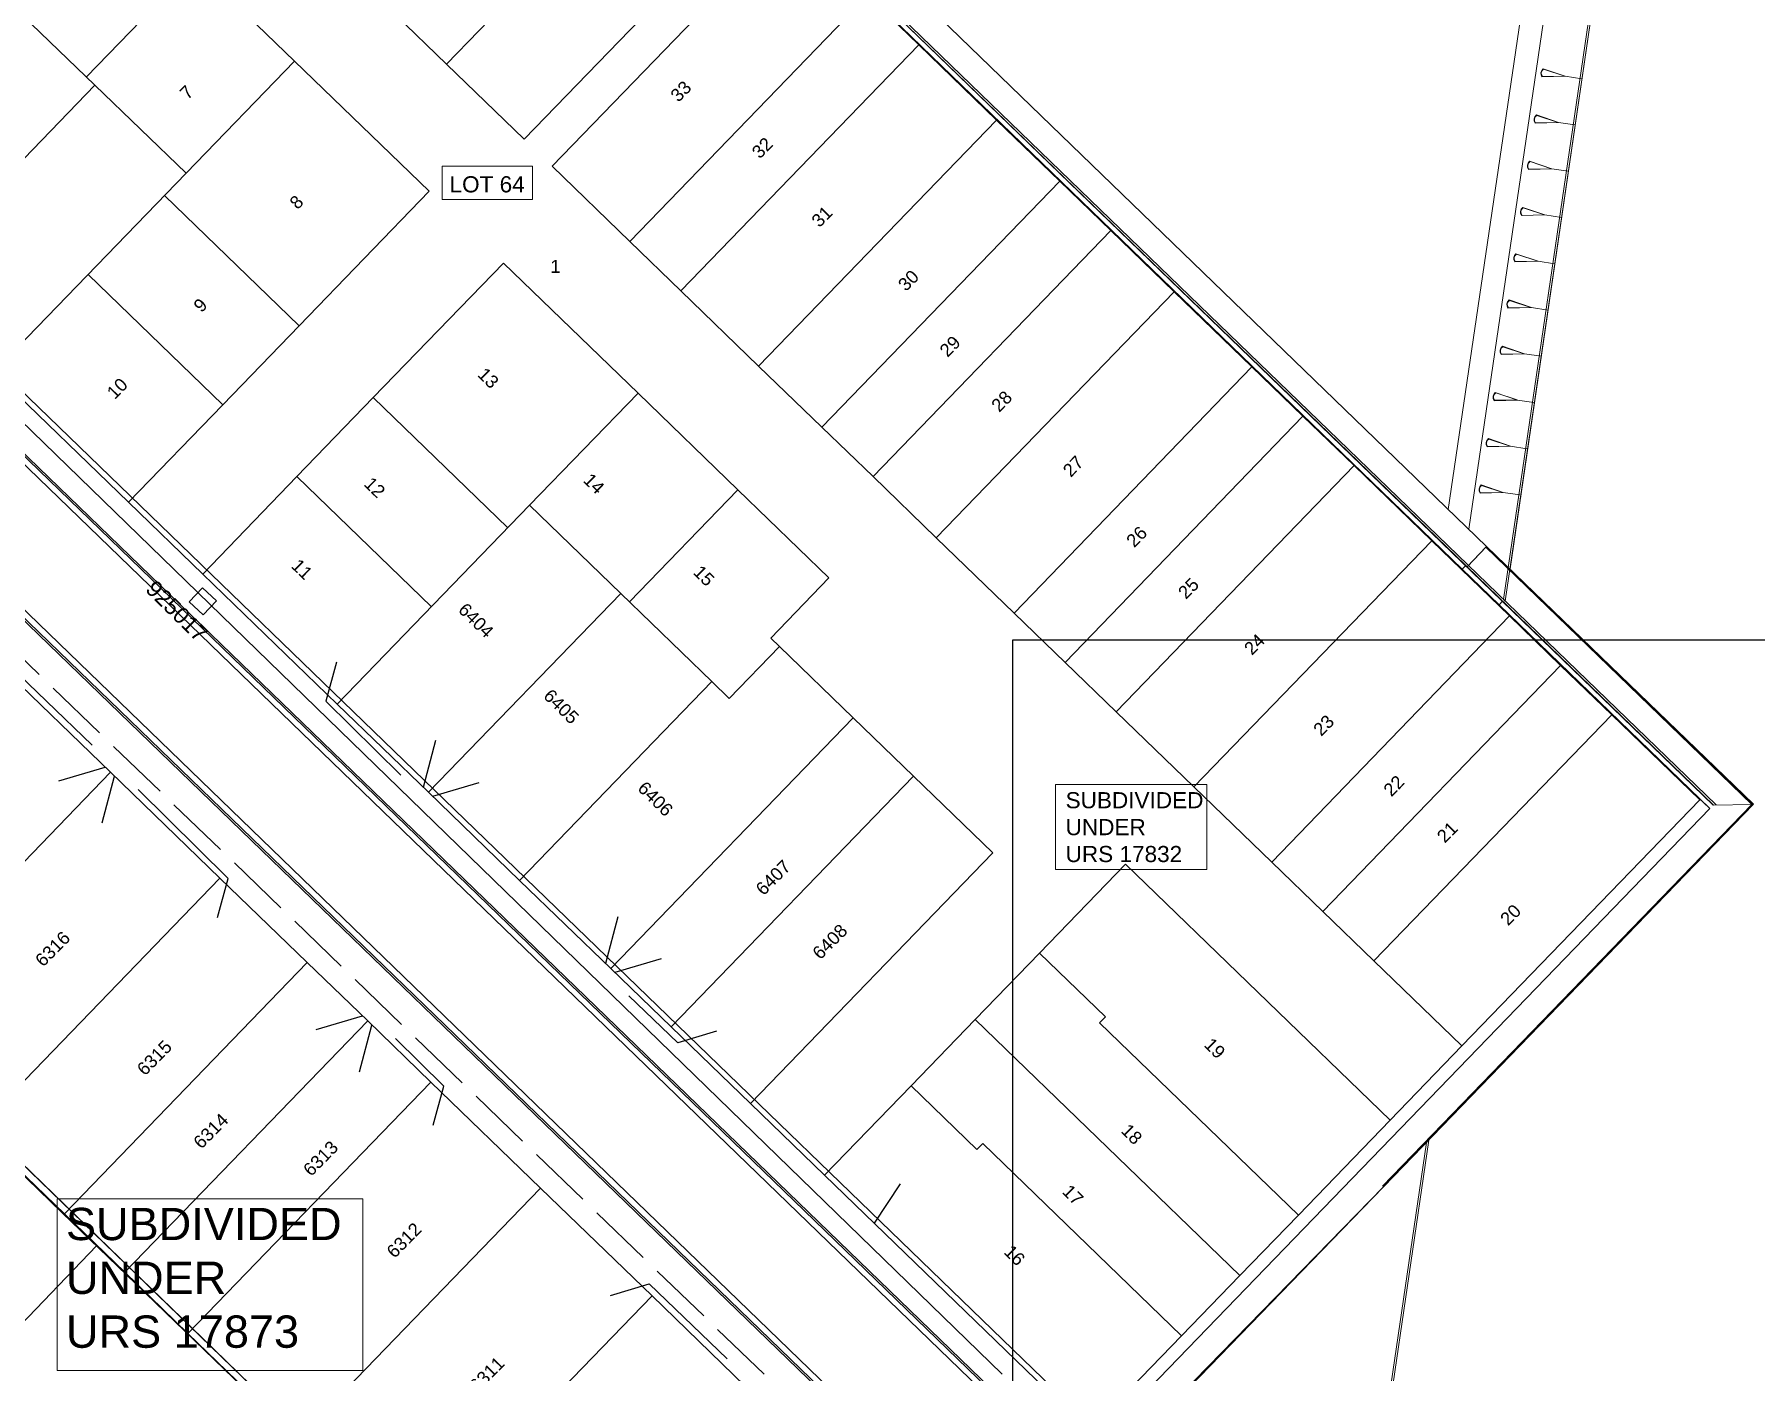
# Model space of a CAD drawing. Header units: metres. Extents: x 305195 to 309187, y 6261447 to 6263623.
# Drawn here: x 305521.8 to 305655, y 6262278.5 to 6262382.1 of the extents above; entities that cross this region are included whole.
import ezdxf
from ezdxf.enums import TextEntityAlignment as Align

# ---------------------------------------------------------------- set-up
doc = ezdxf.new("R2010")
doc.units = ezdxf.units.M
doc.linetypes.add('IE Trench LV', pattern=[6.5, 5, -1.5])
doc.layers.get('0').update_dxf_attribs({"color": 6})
doc.layers.add('Cadastre Land Parcels_SP_EXT', color=9, linetype='Continuous', lineweight=5)
for name, color, linetype in [('NOTE 1TO500_NEW', 7, 'Continuous'), ('Services_SP_NEW', 2, 'Continuous'), ('st_new', 9, 'Continuous'), ('SupportsUG_SP_LV_SL_NEW', 2, 'Continuous'), ('Trench_SP_NEW', 2, 'Continuous')]:
    doc.layers.add(name, color=color, linetype=linetype)
doc.styles.add('POLE_LABEL', font='arial.ttf')
doc.styles.get("Standard").update_dxf_attribs({"font": 'arial.ttf'})
doc.linetypes.add('IE Trench HV', pattern='A,7,-0.2,["/",Standard,S=3,R=0,X=0.6,Y=-1.4],-2.5', length=9.7)

# ---------------------------------------------------------------- blocks, each defined once
blk = doc.blocks.new('COLUMN_NEW')
at = {"lineweight": -3}
blk.add_lwpolyline([(-1.49, -1.49), (1.48, -1.49), (1.48, 1.48), (-1.49, 1.48)], close=True, dxfattribs=at)
for tag, height, flags, p in [('ASSET_NUM', 2.5, 8, (2, 2)), ('STREET_CODE', 0.2, 9, (1.5, 0)), ('COLUMN_TYPE', 0.2, 9, (1.5, -0.2)), ('OWNED_BY', 0.2, 9, (1.5, -0.4)), ('OPERATED_BY', 0.2, 9, (1.5, -0.6)), ('STATE', 0.2, 9, (1.5, -1)), ('SUBURB', 0.2, 9, (1.5, -1.8)), ('STREETNAME', 0.2, 9, (1.5, -2)), ('MAINTAINED_BY', 0.2, 9, (1.5, -0.8)), ('USAGE', 0.2, 9, (1.5, -1.2)), ('LEGEND', 0.2, 9, (1.5, -1.4)), ('PARENT', 0.2, 9, (1.5, -1.6)), ('LOCATION', 0.2, 9, (1.5, -2.2)), ('NOTES', 0.2, 9, (1.5, -2.4)), ('LABEL_ALIGNMENT', 0.2, 9, (1.5, -2.6)), ('Z', 0.2, 1, (1.5, -2.8))]:
    blk.add_attdef(tag, text='', height=height, dxfattribs=dict(flags=flags)).set_placement(p, align=Align.MIDDLE_LEFT)
at = {"style": 'POLE_LABEL', "flags": 9}
blk.add_attdef('STRUCTURE_PLANT_NUMBER', text='', height=0.2, dxfattribs=at).set_placement((1.5, 0.24), align=Align.MIDDLE_LEFT)
blk = doc.blocks.new('ST4_NEW')
at = {"layer": 'st_new', "color": 251, "lineweight": 0}
for p, q in [((101.54, 56.43), (235.77, -73.36)), ((235.56, -73.37), (101.55, 56.21)), ((235.56, -73.37), (101.55, 56.21)), ((235.56, -73.37), (101.55, 56.21)), ((219.41, -169.73), (32.43, 11.07)), ((198.21, -191.65), (0, 0)), ((60.75, 1.07), (188.29, -122.25)), ((225.66, -163.26), (58.09, -1.22)), ((218.01, -53.35), (163.88, -1.01)), ((185.55, -125.09), (58, -1.77)), ((185.86, -124.77), (58.32, -1.44)), ((185.96, -124.66), (58.42, -1.34)), ((216.12, -55.11), (161.87, -2.66)), ((216.39, -54.83), (162.14, -2.38)), ((162.36, -2.59), (216.49, -54.93)), ((219.32, -57.45), (227.14, -4.25)), ((227.29, -4.27), (219.45, -57.58)), ((227.31, -4.11), (219.82, -55.09)), ((179.6, -131.24), (52.06, -7.91)), ((179.92, -130.91), (52.37, -7.59)), ((215.04, -50.48), (221.43, -6.99)), ((216.63, -52.02), (223.21, -7.25)), ((9.12, -8.82), (118.55, -114.63)), ((198.21, -191.65), (9.12, -8.82)), ((179.5, -131.35), (51.96, -8.02)), ((216.49, -54.93), (218.01, -53.35)), ((216.49, -54.93), (218.01, -53.35)), ((218.01, -53.35), (216.49, -54.92)), ((216.49, -54.92), (217.95, -53.41)), ((217.95, -53.41), (238.54, -73.32)), ((218.01, -53.35), (217.96, -53.4)), ((238.56, -73.32), (217.96, -53.4)), ((238.66, -73.31), (218.01, -53.35)), ((238.66, -73.31), (218.01, -53.35)), ((216.12, -55.11), (216.39, -54.83)), ((216.12, -55.11), (216.39, -54.83)), ((218.97, -57.87), (216.12, -55.11)), ((216.12, -55.11), (235.01, -73.38)), ((216.39, -54.83), (219.24, -57.59)), ((216.49, -54.92), (235.57, -73.37)), ((216.49, -54.92), (235.56, -73.37)), ((219.24, -57.59), (218.97, -57.87)), ((219.24, -57.59), (218.97, -57.87)), ((218.97, -57.87), (235.28, -73.64)), ((219.24, -57.58), (219.24, -57.58)), ((235.56, -73.37), (219.24, -57.59)), ((219.45, -57.58), (219.32, -57.45)), ((235.29, -73.65), (188.13, -122.42)), ((188.29, -122.25), (235.28, -73.64)), ((235.29, -73.65), (189.68, -120.81)), ((238.54, -73.32), (209.95, -102.88)), ((238.56, -73.32), (209.96, -102.89)), ((210.02, -102.94), (238.66, -73.31)), ((235.57, -73.37), (238.54, -73.32)), ((238.66, -73.31), (238.56, -73.32)), ((209.37, -126.65), (213.35, -99.49)), ((213.53, -99.31), (209.54, -126.53)), ((189.61, -123.84), (210.02, -102.94)), ((210.01, -102.95), (189.84, -123.75)), ((118.55, -114.63), (176.28, -170.46))]:
    blk.add_line(p, q, dxfattribs=at)
at = {"layer": 'st_new', "color": 251, "lineweight": 0, "extrusion": (0.003472, -0.00052574, 0.999994)}
for p, q in [((222.21, -16.65, -0.01), (222.27, -16.5, -0.01)), ((222.22, -16.82, -0.01), (222.21, -16.65, -0.01)), ((222.29, -16.99, -0.01), (222.22, -16.82, -0.01)), ((222.24, -16.66, -0.01), (222.3, -16.5, -0.01)), ((222.25, -16.82, -0.01), (222.24, -16.66, -0.01)), ((222.33, -16.96, -0.01), (222.25, -16.82, -0.01)), ((222.27, -16.5, -0.01), (222.39, -16.35, -0.01)), ((224.1, -16.94, -0.02), (222.29, -16.99, -0.01)), ((222.3, -16.5, -0.01), (222.41, -16.39, -0.01)), ((224.07, -16.93, -0.02), (222.33, -16.96, -0.01)), ((222.39, -16.35, -0.01), (224.1, -16.94, -0.02)), ((222.41, -16.39, -0.01), (224.07, -16.93, -0.02)), ((225.38, -17.13, -0.02), (224.1, -16.94, -0.02)), ((221.74, -20.08, -0.02), (221.86, -19.93, -0.02)), ((221.77, -20.08, -0.02), (221.89, -19.97, -0.02)), ((221.86, -19.93, -0.02), (223.57, -20.52, -0.03)), ((221.89, -19.97, -0.02), (223.54, -20.51, -0.03)), ((221.69, -20.23, -0.02), (221.74, -20.08, -0.02)), ((221.69, -20.4, -0.02), (221.69, -20.23, -0.02)), ((221.76, -20.57, -0.02), (221.69, -20.4, -0.02)), ((221.72, -20.24, -0.02), (221.77, -20.08, -0.02)), ((221.72, -20.4, -0.02), (221.72, -20.24, -0.02)), ((221.8, -20.54, -0.02), (221.72, -20.4, -0.02)), ((223.57, -20.52, -0.03), (221.76, -20.57, -0.02)), ((223.54, -20.51, -0.03), (221.8, -20.54, -0.02)), ((224.85, -20.71, -0.04), (223.57, -20.52, -0.03)), ((221.16, -23.81, -0.04), (221.22, -23.66, -0.04)), ((221.17, -23.98, -0.04), (221.16, -23.81, -0.04)), ((221.24, -24.15, -0.04), (221.17, -23.98, -0.04)), ((221.2, -23.82, -0.04), (221.25, -23.66, -0.04)), ((221.2, -23.98, -0.04), (221.2, -23.82, -0.04)), ((221.28, -24.13, -0.04), (221.2, -23.98, -0.04)), ((221.22, -23.66, -0.04), (221.34, -23.51, -0.04)), ((221.25, -23.66, -0.04), (221.37, -23.55, -0.04)), ((221.34, -23.51, -0.04), (223.05, -24.1, -0.04)), ((221.37, -23.55, -0.04), (223.02, -24.1, -0.04)), ((223.05, -24.1, -0.04), (221.24, -24.15, -0.04)), ((223.02, -24.1, -0.04), (221.28, -24.13, -0.04)), ((224.33, -24.29, -0.05), (223.05, -24.1, -0.04)), ((220.63, -27.4, -0.05), (220.69, -27.24, -0.05)), ((220.64, -27.56, -0.05), (220.63, -27.4, -0.05)), ((220.71, -27.73, -0.05), (220.64, -27.56, -0.05)), ((220.66, -27.4, -0.05), (220.72, -27.25, -0.05)), ((220.67, -27.56, -0.05), (220.66, -27.4, -0.05)), ((220.75, -27.71, -0.05), (220.67, -27.56, -0.05)), ((220.69, -27.24, -0.05), (220.81, -27.09, -0.05)), ((222.52, -27.68, -0.05), (220.71, -27.73, -0.05)), ((220.72, -27.25, -0.05), (220.84, -27.13, -0.05)), ((222.49, -27.68, -0.05), (220.75, -27.71, -0.05)), ((220.81, -27.09, -0.05), (222.52, -27.68, -0.05)), ((220.84, -27.13, -0.05), (222.49, -27.68, -0.05)), ((223.8, -27.87, -0.06), (222.52, -27.68, -0.05)), ((220.11, -30.98, -0.06), (220.16, -30.82, -0.06)), ((220.11, -31.14, -0.06), (220.11, -30.98, -0.06)), ((220.18, -31.32, -0.06), (220.11, -31.14, -0.06)), ((220.14, -30.98, -0.06), (220.19, -30.83, -0.06)), ((220.15, -31.15, -0.06), (220.14, -30.98, -0.06)), ((220.22, -31.29, -0.06), (220.15, -31.15, -0.06)), ((220.16, -30.82, -0.06), (220.28, -30.68, -0.06)), ((221.99, -31.26, -0.07), (220.18, -31.32, -0.06)), ((220.19, -30.83, -0.06), (220.31, -30.71, -0.06)), ((221.96, -31.26, -0.07), (220.22, -31.29, -0.06)), ((220.28, -30.68, -0.06), (221.99, -31.26, -0.07)), ((220.31, -30.71, -0.06), (221.96, -31.26, -0.07)), ((223.27, -31.46, -0.07), (221.99, -31.26, -0.07)), ((219.58, -34.56, 0), (219.63, -34.41, 0)), ((219.59, -34.73, 0), (219.58, -34.56, 0)), ((219.61, -34.57, 0), (219.67, -34.41, 0)), ((219.62, -34.73, 0), (219.61, -34.57, 0)), ((219.63, -34.41, 0), (219.75, -34.26, 0)), ((219.67, -34.41, 0), (219.78, -34.3, 0)), ((219.75, -34.26, 0), (221.47, -34.85, -0.01)), ((219.78, -34.3, 0), (221.43, -34.84, -0.01)), ((219.66, -34.9, 0), (219.59, -34.73, 0)), ((219.69, -34.87, 0), (219.62, -34.73, 0)), ((221.47, -34.85, -0.01), (219.66, -34.9, 0)), ((221.43, -34.84, -0.01), (219.69, -34.87, 0)), ((222.74, -35.04, -0.01), (221.47, -34.85, -0.01)), ((219.05, -38.14, 0), (219.11, -37.99, 0)), ((219.06, -38.31, 0), (219.05, -38.14, 0)), ((219.13, -38.48, 0), (219.06, -38.31, 0)), ((219.08, -38.15, 0), (219.14, -37.99, 0)), ((219.09, -38.31, 0), (219.08, -38.15, 0)), ((219.17, -38.46, 0), (219.09, -38.31, 0)), ((219.11, -37.99, 0), (219.23, -37.84, 0)), ((220.94, -38.43, -0.01), (219.13, -38.48, 0)), ((219.14, -37.99, 0), (219.26, -37.88, 0)), ((220.91, -38.42, -0.01), (219.17, -38.46, 0)), ((219.23, -37.84, 0), (220.94, -38.43, -0.01)), ((219.26, -37.88, 0), (220.91, -38.42, -0.01)), ((222.22, -38.62, -0.01), (220.94, -38.43, -0.01)), ((218.51, -41.72, -0.01), (218.56, -41.57, -0.01)), ((218.51, -41.89, -0.01), (218.51, -41.72, -0.01)), ((218.59, -42.06, -0.01), (218.51, -41.89, -0.01)), ((218.54, -41.73, -0.01), (218.6, -41.57, -0.01)), ((218.55, -41.89, -0.01), (218.54, -41.73, -0.01)), ((218.62, -42.03, -0.01), (218.55, -41.89, -0.01)), ((218.56, -41.57, -0.01), (218.68, -41.42, -0.01)), ((220.39, -42.01, -0.02), (218.59, -42.06, -0.01)), ((218.6, -41.57, -0.01), (218.71, -41.46, -0.01)), ((220.36, -42, -0.02), (218.62, -42.03, -0.01)), ((218.68, -41.42, -0.01), (220.39, -42.01, -0.02)), ((218.71, -41.46, -0.01), (220.36, -42, -0.02)), ((221.67, -42.2, -0.02), (220.39, -42.01, -0.02)), ((217.96, -45.3, -0.02), (218.02, -45.15, -0.02)), ((217.97, -45.47, -0.02), (217.96, -45.3, -0.02)), ((217.99, -45.31, -0.02), (218.05, -45.15, -0.02)), ((218, -45.47, -0.02), (217.99, -45.31, -0.02)), ((218.02, -45.15, -0.02), (218.14, -45, -0.03)), ((218.05, -45.15, -0.02), (218.17, -45.04, -0.03)), ((218.14, -45, -0.03), (219.85, -45.59, -0.03)), ((218.17, -45.04, -0.03), (219.82, -45.58, -0.03)), ((218.04, -45.64, -0.03), (217.97, -45.47, -0.02)), ((218.08, -45.61, -0.03), (218, -45.47, -0.02)), ((219.85, -45.59, -0.03), (218.04, -45.64, -0.03)), ((219.82, -45.58, -0.03), (218.08, -45.61, -0.03)), ((221.13, -45.78, -0.04), (219.85, -45.59, -0.03)), ((217.42, -48.88, -0.04), (217.47, -48.72, -0.04)), ((217.42, -49.04, -0.04), (217.42, -48.88, -0.04)), ((217.5, -49.22, -0.04), (217.42, -49.04, -0.04)), ((217.45, -48.88, -0.04), (217.51, -48.73, -0.04)), ((217.46, -49.05, -0.04), (217.45, -48.88, -0.04)), ((217.53, -49.19, -0.04), (217.46, -49.05, -0.04)), ((217.47, -48.72, -0.04), (217.59, -48.58, -0.04)), ((219.3, -49.16, -0.04), (217.5, -49.22, -0.04)), ((217.51, -48.73, -0.04), (217.62, -48.62, -0.04)), ((219.27, -49.16, -0.04), (217.53, -49.19, -0.04)), ((217.59, -48.58, -0.04), (219.3, -49.16, -0.04)), ((217.62, -48.62, -0.04), (219.27, -49.16, -0.04)), ((220.58, -49.36, -0.05), (219.3, -49.16, -0.04))]:
    blk.add_line(p, q, dxfattribs=at)
at = {"layer": 'st_new', "color": 251, "lineweight": 0}
blk.add_arc((-40.42, 51.62), 347.5, 323.3335, 351.658, dxfattribs=at)
blk = doc.blocks.new('ST5_NEW')
at = {"layer": 'st_new', "color": 7, "linetype": 'Continuous'}
for p, q in [((-78.62, 76.02), (-97.04, 56.97)), ((-91.02, 51.15), (-72.6, 70.2)), ((-70.44, 68.11), (-88.86, 49.06)), ((-124.92, 56), (-116.53, 64.68)), ((-108.8, 57.21), (-116.53, 64.68)), ((-124.25, 55.35), (-131.31, 62.17)), ((-64.42, 62.29), (-82.84, 43.24)), ((-64.42, 62.29), (-60.47, 58.47)), ((-100.99, 60.79), (-97.04, 56.97)), ((-60.47, 58.47), (-78.89, 39.42)), ((-60.47, 58.47), (-54.44, 52.64)), ((-108.8, 57.21), (-117.2, 48.53)), ((-98.38, 47.13), (-108.8, 57.21)), ((-97.04, 56.97), (-91.02, 51.15)), ((-124.25, 55.35), (-139.14, 39.95)), ((-117.2, 48.53), (-124.25, 55.35)), ((-54.44, 52.64), (-72.87, 33.59)), ((-54.44, 52.64), (-49.55, 47.91)), ((-117.2, 48.53), (-132.09, 33.13)), ((-88.86, 49.06), (-82.84, 43.24)), ((-118.88, 46.79), (-108.45, 36.71)), ((-108.45, 36.71), (-98.38, 47.13)), ((-49.55, 47.91), (-67.97, 28.86)), ((-49.55, 47.91), (-45.59, 44.08)), ((-45.59, 44.08), (-64.01, 25.03)), ((-45.59, 44.08), (-40.69, 39.35)), ((-82.84, 43.24), (-78.89, 39.42)), ((-92.62, 41.57), (-102.7, 31.15)), ((-82.2, 31.49), (-92.62, 41.57)), ((-124.79, 40.68), (-114.36, 30.6)), ((-78.89, 39.42), (-72.87, 33.59)), ((-40.69, 39.35), (-59.11, 20.3)), ((-40.69, 39.35), (-34.67, 33.52)), ((-114.36, 30.6), (-108.45, 36.71)), ((-72.87, 33.59), (-67.97, 28.86)), ((-34.67, 33.52), (-53.09, 14.47)), ((-34.67, 33.52), (-30.72, 29.7)), ((-121.66, 23.05), (-132.09, 33.13)), ((-102.7, 31.15), (-108.61, 25.04)), ((-92.28, 21.07), (-102.7, 31.15)), ((-82.2, 31.49), (-90.6, 22.81)), ((-74.47, 24.02), (-82.2, 31.49)), ((-121.66, 23.05), (-114.36, 30.6)), ((-30.72, 29.7), (-49.14, 10.65)), ((-30.72, 29.7), (-26.76, 25.88)), ((-67.97, 28.86), (-64.01, 25.03)), ((-26.76, 25.88), (-45.18, 6.83)), ((-26.76, 25.88), (-20.74, 20.06)), ((-108.61, 25.04), (-115.91, 17.49)), ((-108.61, 25.04), (-98.19, 14.96)), ((-74.47, 24.02), (-82.87, 15.33)), ((-67.42, 17.2), (-74.47, 24.02)), ((-64.01, 25.03), (-59.11, 20.3)), ((-115.91, 17.49), (-121.66, 23.05)), ((-90.6, 22.81), (-105.49, 7.41)), ((-83.54, 15.98), (-90.6, 22.81)), ((-59.11, 20.3), (-53.09, 14.47)), ((-20.74, 20.06), (-39.16, 1.01)), ((-20.74, 20.06), (-14.72, 14.24)), ((-105.49, 7.41), (-115.91, 17.49)), ((-67.42, 17.2), (-71.93, 12.52)), ((-83.54, 15.98), (-98.43, 0.59)), ((-76.49, 9.16), (-83.54, 15.98)), ((-53.09, 14.47), (-49.14, 10.65)), ((-14.72, 14.24), (-33.14, -4.82)), ((-14.72, 14.24), (-10.77, 10.41)), ((-71.26, 11.87), (-71.93, 12.52)), ((-75.14, 7.86), (-71.26, 11.87)), ((-65.55, 6.35), (-71.26, 11.87)), ((-131.54, 10.35), (-123.06, 2.14)), ((-49.14, 10.65), (-45.18, 6.83)), ((-10.77, 10.41), (-29.19, -8.64)), ((-10.77, 10.41), (-6.81, 6.59)), ((-76.49, 9.16), (-91.37, -6.24)), ((-75.14, 7.86), (-76.49, 9.16)), ((-98.43, 0.59), (-105.49, 7.41)), ((-45.18, 6.83), (-39.16, 1.01)), ((-65.55, 6.35), (-84.32, -13.06)), ((-60.88, 1.83), (-65.55, 6.35)), ((-25.23, -12.46), (-6.81, 6.59)), ((-6.81, 6.59), (0, 0)), ((-141.87, -17.31), (-123.06, 2.14)), ((-123.06, 2.14), (-114.58, -6.06)), ((-60.88, 1.83), (-79.65, -17.58)), ((-54.74, -4.1), (-60.88, 1.83)), ((-91.37, -6.24), (-98.43, 0.59)), ((-39.16, 1.01), (-33.14, -4.82)), ((0, 0), (-18.42, -19.05)), ((-54.74, -4.1), (-73.51, -23.51)), ((-44.47, -4.99), (-51.12, -11.86)), ((-23.98, -24.8), (-44.47, -4.99)), ((-33.14, -4.82), (-29.19, -8.64)), ((-114.58, -6.06), (-133.39, -25.52)), ((-114.58, -6.06), (-107.81, -12.6)), ((-84.32, -13.06), (-91.37, -6.24)), ((-29.19, -8.64), (-25.23, -12.46)), ((-51.12, -11.86), (-56.09, -17.01)), ((-46.02, -16.79), (-51.12, -11.86)), ((-107.81, -12.6), (-126.62, -32.06)), ((-107.81, -12.6), (-103.13, -17.12)), ((-79.65, -17.58), (-84.32, -13.06)), ((-25.23, -12.46), (-18.42, -19.05)), ((-121.95, -36.58), (-103.13, -17.12)), ((-103.13, -17.12), (-98.24, -21.86)), ((-56.09, -17.01), (-61.06, -22.15)), ((-35.6, -36.82), (-56.09, -17.01)), ((-46.47, -17.26), (-46.02, -16.79)), ((-46.47, -17.26), (-31.08, -32.15)), ((-73.51, -23.51), (-79.65, -17.58)), ((-18.42, -19.05), (-23.98, -24.8)), ((-117.05, -41.32), (-98.24, -21.86)), ((-98.24, -21.86), (-89.75, -30.06)), ((-61.06, -22.15), (-67.76, -29.07)), ((-61.06, -22.15), (-55.97, -27.08)), ((-67.76, -29.07), (-73.51, -23.51)), ((-23.98, -24.8), (-31.08, -32.15)), ((-126.62, -32.06), (-133.39, -25.52)), ((-55.97, -27.08), (-55.51, -26.61)), ((-40.12, -41.49), (-55.51, -26.61)), ((-47.27, -48.88), (-67.76, -29.07)), ((-108.57, -49.52), (-89.75, -30.06)), ((-89.75, -30.06), (-81.12, -38.41)), ((-121.95, -36.58), (-126.62, -32.06)), ((-31.08, -32.15), (-35.6, -36.82)), ((-117.05, -41.32), (-121.95, -36.58)), ((-35.6, -36.82), (-40.12, -41.49)), ((-99.94, -57.87), (-81.12, -38.41)), ((-81.12, -38.41), (-73.9, -45.39)), ((-108.57, -49.52), (-117.05, -41.32)), ((-40.12, -41.49), (-47.27, -48.88))]:
    blk.add_line(p, q, dxfattribs=at)
blk = doc.blocks.new('PLAN_NEW')
at = {"layer": 'st_new', "lineweight": 0}
blk.add_blockref('ST4_NEW', (-232.08, -1017.59), dxfattribs=at)
at = {"layer": 'st_new'}
blk.add_blockref('ST5_NEW', (2.43, -1090.56), dxfattribs=at)
at = {"layer": 'st_new', "lineweight": 0}
for s, rotation, p in [('7', 45.2827, (-114.64, -1036.4)), ('33', 45.2827, (-76.65, -1036.59)), ('32', 45.2827, (-70.35, -1040.97)), ('8', 45.2827, (-106.14, -1044.9)), ('31', 45.2827, (-65.73, -1046.29)), ('30', 45.2827, (-59.03, -1051.24)), ('9', 45.2827, (-113.58, -1052.88)), ('29', 45.2827, (-55.81, -1056.34)), ('10', 45.2827, (-120.29, -1059.6)), ('13', 315.2827, (-92.27, -1057.7)), ('28', 45.2827, (-51.81, -1060.59)), ('27', 45.2827, (-46.27, -1065.63)), ('12', 315.2827, (-101.06, -1066.17)), ('14', 315.2827, (-84.08, -1065.88)), ('26', 45.2827, (-41.36, -1071.08)), ('11', 315.2827, (-106.69, -1072.51)), ('15', 315.2827, (-75.57, -1073.01)), ('25', 45.2827, (-37.35, -1075.08)), ('6404', 315.2827, (-93.77, -1075.92)), ('24', 45.2827, (-32.24, -1079.42)), ('6405', 315.2827, (-87.17, -1082.59)), ('23', 45.2827, (-26.88, -1085.69)), ('22', 45.2827, (-21.45, -1090.37)), ('6406', 315.2827, (-79.88, -1089.74)), ('21', 45.2827, (-17.31, -1093.96)), ('6407', 45.2827, (-70.05, -1098.03)), ('20', 45.2827, (-12.41, -1100.36)), ('6316', 45.2827, (-125.84, -1103.55)), ('6408', 45.2827, (-65.66, -1102.99)), ('6315', 45.2827, (-117.96, -1111.98)), ('19', 315.2827, (-36.02, -1109.6)), ('6314', 45.2827, (-113.59, -1117.65)), ('18', 315.2827, (-42.45, -1116.25)), ('6313', 45.2827, (-105.09, -1119.77)), ('17', 315.2827, (-47, -1120.96)), ('6312', 45.2827, (-98.63, -1126.11)), ('16', 315.2827, (-51.52, -1125.63)), ('6311', 45.2827, (-92.21, -1136.49))]:
    blk.add_text(s, height=1, rotation=rotation, dxfattribs=at).set_placement(p)
blk.add_text('1', height=1, dxfattribs=at).set_placement((-86.56, -1049.75))

msp = doc.modelspace()

# ---------------------------------------------------------------- linework, layer by layer
at = {"layer": 'Cadastre Land Parcels_SP_EXT', "linetype": 'Continuous'}
for points in [[(305425.3, 6262386.15), (305436.73, 6262375.19), (305447.54, 6262364.67), (305458.46, 6262354.07), (305469.48, 6262343.4), (305480.22, 6262333.04), (305491.34, 6262322.31), (305502.13, 6262311.88), (305513.04, 6262301.34), (305523.91, 6262290.81), (305534.62, 6262280.48), (305536.1, 6262279.05), (305547.47, 6262268.02), (305558.57, 6262257.31), (305568.86, 6262247.42), (305581.62, 6262235.08), (305592.95, 6262224.11), (305602.51, 6262214.88), (305603.91, 6262213.52), (305613.36, 6262204.39), (305625.31, 6262192.84), (305629.66, 6262188.65)], [(305513.04, 6262301.34), (305523.91, 6262290.81), (305534.62, 6262280.48), (305536.1, 6262279.05), (305547.47, 6262268.02), (305558.57, 6262257.31), (305568.86, 6262247.42), (305581.62, 6262235.08), (305592.95, 6262224.11)], [(305526.56, 6262288.26), (305515.68, 6262298.78)], [(305538.75, 6262276.48), (305537.2, 6262277.98), (305526.56, 6262288.26), (305498.42, 6262258.91), (305510.69, 6262247.11), (305538.75, 6262276.48)]]:
    msp.add_lwpolyline(points, dxfattribs=at)
at = {"layer": 'Defpoints', "color": 2}
msp.add_lwpolyline([(305597.47, 6262074.76), (305773.29, 6262074.76), (305773.29, 6262335.14), (305597.47, 6262335.14)], close=True, dxfattribs=at)
at = {"layer": 'NOTE 1TO500_NEW', "color": 7, "lineweight": 0}
for p, q in [((305560.31, 6262371.85), (305553.32, 6262371.85)), ((305553.32, 6262371.85), (305553.32, 6262369.26)), ((305560.31, 6262369.26), (305560.31, 6262371.85)), ((305553.32, 6262369.26), (305560.31, 6262369.26)), ((305612.52, 6262323.98), (305600.8, 6262323.98)), ((305600.8, 6262323.98), (305600.8, 6262317.38)), ((305612.52, 6262317.38), (305612.52, 6262323.98)), ((305600.8, 6262317.38), (305612.52, 6262317.38)), ((305547.17, 6262291.9), (305523.51, 6262291.9)), ((305523.51, 6262291.9), (305523.51, 6262278.59)), ((305547.17, 6262278.59), (305547.17, 6262291.9)), ((305523.51, 6262278.59), (305547.17, 6262278.59))]:
    msp.add_line(p, q, dxfattribs=at)
at = {"layer": 'Services_SP_NEW', "color": 2}
for p, q in [((305526.23, 6262327.02), (305519.15, 6262333.82)), ((305545.13, 6262333.45), (305544.31, 6262330.43)), ((305550.11, 6262324.7), (305544.31, 6262330.43)), ((305552.81, 6262327.37), (305551.86, 6262323.75)), ((305523.64, 6262324.26), (305527.23, 6262325.31)), ((305527, 6262321), (305527.95, 6262324.61)), ((305529.78, 6262323.58), (305536.75, 6262316.69)), ((305556.17, 6262324.1), (305552.58, 6262323.05)), ((305535.93, 6262313.67), (305536.75, 6262316.69)), ((305566.92, 6262313.72), (305565.97, 6262310.11)), ((305570.28, 6262310.46), (305566.69, 6262309.41)), ((305567.77, 6262307.61), (305571.57, 6262303.96)), ((305543.57, 6262305), (305547.15, 6262306.05)), ((305546.92, 6262301.73), (305547.88, 6262305.34)), ((305574.56, 6262304.86), (305571.57, 6262303.96)), ((305549.71, 6262304.31), (305553.45, 6262300.61)), ((305552.63, 6262297.6), (305553.45, 6262300.61)), ((305588.79, 6262293.05), (305586.76, 6262290.01)), ((305566.35, 6262284.39), (305569.34, 6262285.3)), ((305575.39, 6262279.49), (305569.34, 6262285.3))]:
    msp.add_line(p, q, dxfattribs=at)
at = {"layer": 'Trench_SP_NEW', "linetype": 'IE Trench LV'}
msp.add_line((305443.7, 6262408.18), (305594.34, 6262262.77), dxfattribs=at)
at = {"layer": 'Trench_SP_NEW', "linetype": 'IE Trench HV', "lineweight": 0}
msp.add_lwpolyline([(305468.98, 6262404.15), (305470.27, 6262401.16), (305596.67, 6262278.3)], dxfattribs=at)

# ---------------------------------------------------------------- block references
at = {"layer": 'st_new'}
msp.add_blockref('PLAN_NEW', (305648.26, 6263413.34), dxfattribs=at)
at = {"layer": 'SupportsUG_SP_LV_SL_NEW'}
ref = msp.add_blockref('COLUMN_NEW', (305534.79, 6262338.15), dxfattribs=dict(at, xscale=0.5, yscale=0.5, zscale=0.5, rotation=226.9809233838415))
ref.add_attrib('ASSET_NUM', '925017', dxfattribs={"layer": '0', "height": 1.25, "rotation": 315.3}).set_placement((305530.71, 6262339.45), align=Align.MIDDLE_LEFT)

# ---------------------------------------------------------------- texts
at = {"layer": 'Cadastre Land Parcels_SP_EXT'}
msp.add_text('LOT 64', height=1.25, dxfattribs=at).set_placement((305553.89, 6262369.82))
at = {"layer": 'NOTE 1TO500_NEW', "color": 7, "lineweight": 0, "attachment_point": 1}
for s, insert, char_height, width in [('SUBDIVIDED \\PUNDER \\PURS 17832', (305601.59, 6262323.38), 1.25, 32.1469), ('SUBDIVIDED \\PUNDER \\PURS 17873', (305524.19, 6262291.19), 2.5, 128.5877)]:
    msp.add_mtext(s, dxfattribs=dict(at, insert=insert, char_height=char_height, width=width))

doc.saveas('drawing.dxf')
